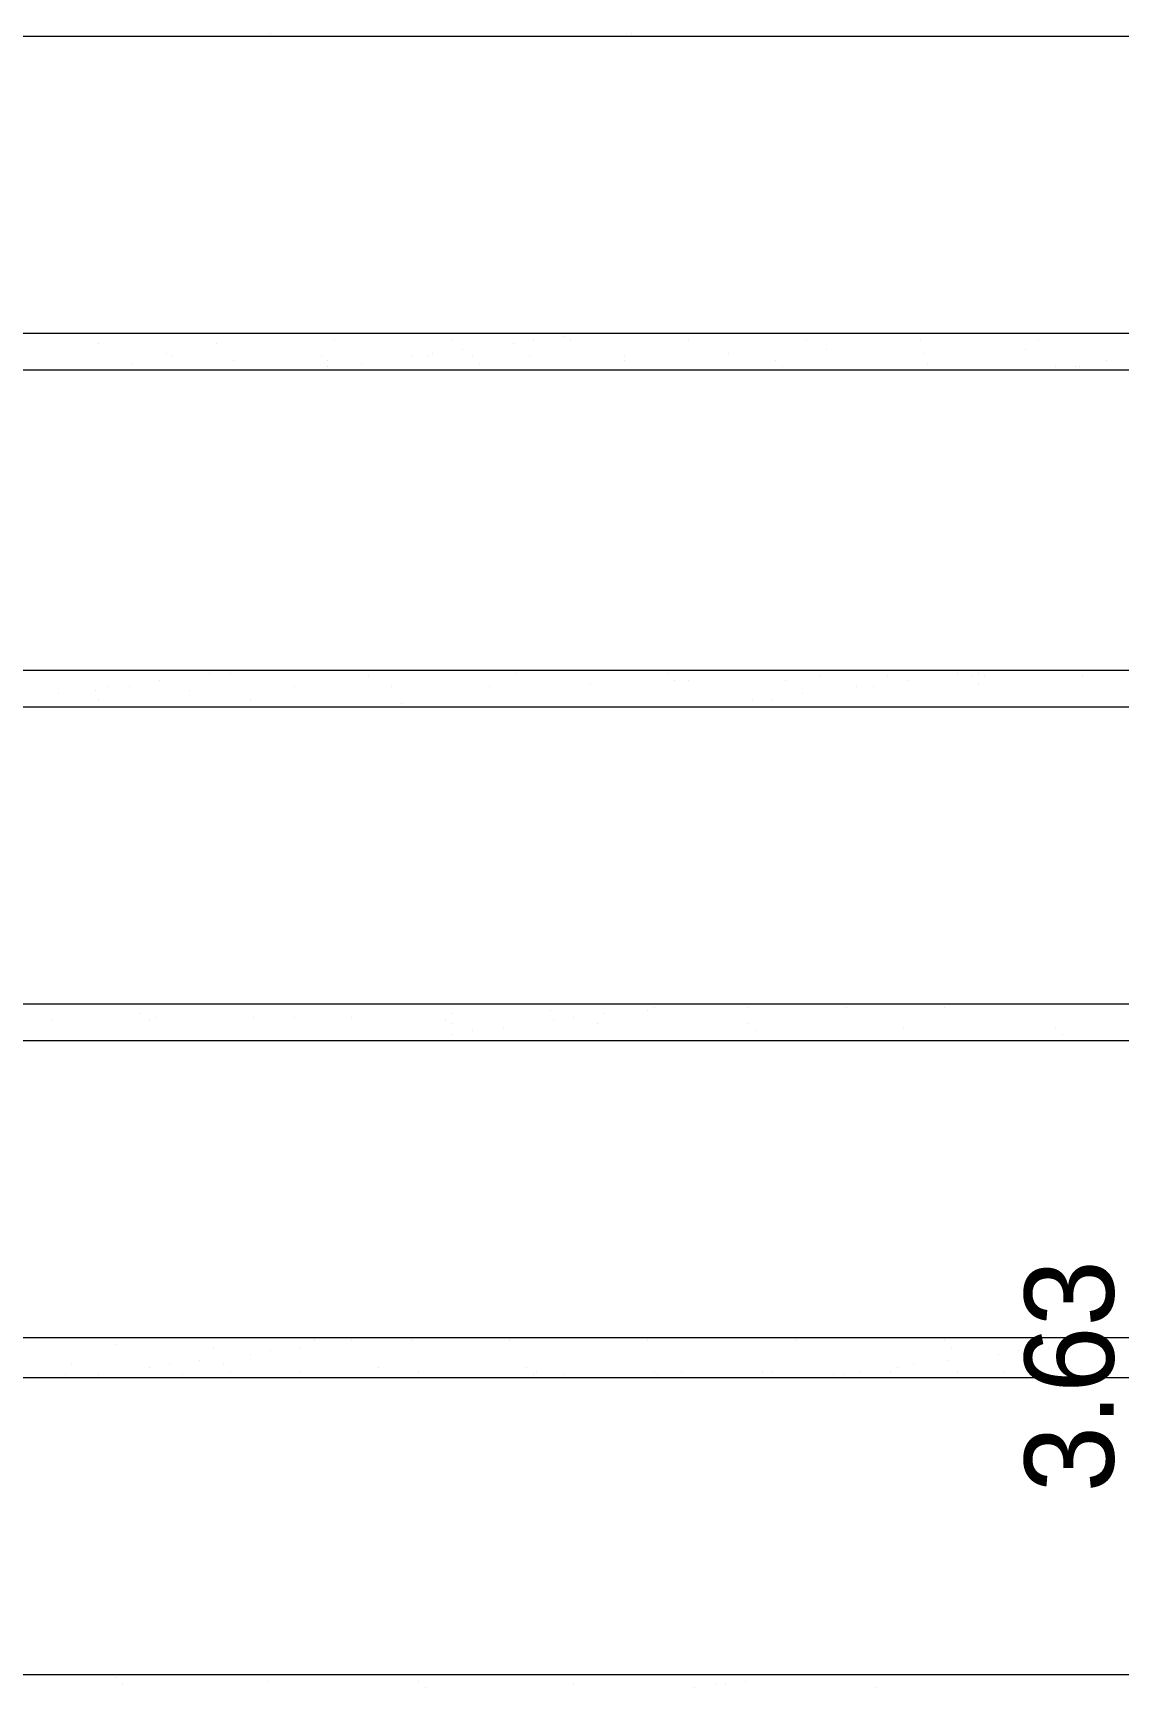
# Model space of a CAD drawing. Header units: millimetres. Extents: x 21 to 236, y 15 to 64.
# Drawn here: x 45.724 to 47.184, y 28.344 to 30.569 of the extents above; entities that cross this region are included whole.
import ezdxf

# ---------------------------------------------------------------- set-up
doc = ezdxf.new("R2010")
doc.units = ezdxf.units.MM
doc.layers.add('PDF_Cota', color=90, linetype='Continuous')
doc.layers.add('PDF_Text', color=70, linetype='Continuous')
doc.layers.add('PDF_Grama', color=7, linetype='Continuous', true_color=0x397200)
doc.styles.add('PDF Comic Sans MS', font='comic.ttf')

msp = doc.modelspace()

# ---------------------------------------------------------------- linework, layer by layer
at = {"layer": 'PDF_Cota', "lineweight": 0}
for points in [[(43.7089, 30.1659), (47.6611, 30.1659), (47.6611, 30.5647), (43.7089, 30.5647)], [(43.7089, 29.7127), (47.6611, 29.7127), (47.6611, 30.116), (43.7089, 30.116)], [(43.7089, 29.2639), (47.6611, 29.2639), (47.6611, 29.6628), (43.7089, 29.6628)], [(43.7089, 28.8152), (47.6611, 28.8152), (47.6611, 29.2141), (43.7089, 29.2141)], [(43.7089, 28.362), (47.6611, 28.362), (47.6611, 28.7609), (43.7089, 28.7609)]]:
    msp.add_lwpolyline(points, close=True, dxfattribs=at)
at = {"layer": 'PDF_Grama', "lineweight": 20}
for points in [[(45.7756, 30.5647), (45.7756, 30.5647)], [(45.9071, 30.5647), (45.9071, 30.5647)], [(46.0431, 30.5693), (46.0431, 30.5693)], [(46.5008, 30.5647), (46.5008, 30.5647)], [(46.528, 30.5693), (46.528, 30.5693)], [(46.1292, 30.1568), (46.1292, 30.1568)], [(46.2878, 30.1568), (46.2878, 30.1568)], [(46.3966, 30.1568), (46.3966, 30.1568)], [(46.4374, 30.1614), (46.4374, 30.1614)], [(46.4464, 30.1568), (46.4464, 30.1568)], [(46.6051, 30.1568), (46.6051, 30.1568)], [(46.7637, 30.1568), (46.7637, 30.1568)], [(46.9178, 30.1568), (46.9178, 30.1568)], [(47.0764, 30.1568), (47.0764, 30.1568)], [(45.8119, 30.1523), (45.8119, 30.1523)], [(45.9026, 30.1387), (45.9026, 30.1387)], [(45.9116, 30.1342), (45.9116, 30.1342)], [(45.9705, 30.1523), (45.9705, 30.1523)], [(46.111, 30.1342), (46.111, 30.1342)], [(46.2334, 30.1342), (46.2334, 30.1342)], [(46.2561, 30.1342), (46.2561, 30.1342)], [(46.2606, 30.1387), (46.2606, 30.1387)], [(46.3014, 30.1432), (46.3014, 30.1432)], [(46.315, 30.1342), (46.315, 30.1342)], [(46.3694, 30.1523), (46.3694, 30.1523)], [(46.3921, 30.1342), (46.3921, 30.1342)], [(46.519, 30.1342), (46.519, 30.1342)], [(46.6595, 30.1387), (46.6595, 30.1387)], [(46.7909, 30.1432), (46.7909, 30.1432)], [(46.9223, 30.1387), (46.9223, 30.1387)], [(47.0583, 30.1432), (47.0583, 30.1432)], [(45.8572, 30.1251), (45.8572, 30.1251)], [(45.9932, 30.1296), (45.9932, 30.1296)], [(46.0975, 30.116), (46.0975, 30.116)], [(46.1201, 30.1296), (46.1201, 30.1296)], [(46.1201, 30.1206), (46.1201, 30.1206)], [(46.1654, 30.1251), (46.1654, 30.1251)], [(46.3241, 30.1251), (46.3241, 30.1251)], [(46.519, 30.1296), (46.519, 30.1296)], [(46.7229, 30.1296), (46.7229, 30.1296)], [(46.732, 30.1206), (46.732, 30.1206)], [(46.9269, 30.1251), (46.9269, 30.1251)], [(47.0991, 30.1206), (47.0991, 30.1206)], [(47.1263, 30.1206), (47.1263, 30.1206)], [(47.1308, 30.1206), (47.1308, 30.1206)], [(47.1671, 30.1296), (47.1671, 30.1296)], [(45.7666, 29.7127), (45.7666, 29.7127)], [(45.8255, 29.69), (45.8255, 29.69)], [(45.8527, 29.69), (45.8527, 29.69)], [(45.8935, 29.6991), (45.8935, 29.6991)], [(45.9615, 29.7081), (45.9615, 29.7081)], [(45.9887, 29.7081), (45.9887, 29.7081)], [(46.0748, 29.69), (46.0748, 29.69)], [(46.1745, 29.7036), (46.1745, 29.7036)], [(46.2062, 29.69), (46.2062, 29.69)], [(46.3377, 29.69), (46.3377, 29.69)], [(46.3739, 29.7081), (46.3739, 29.7081)], [(46.4736, 29.6945), (46.4736, 29.6945)], [(46.5779, 29.7081), (46.5779, 29.7081)], [(46.5869, 29.6991), (46.5869, 29.6991)], [(46.6051, 29.6991), (46.6051, 29.6991)], [(46.7365, 29.6991), (46.7365, 29.6991)], [(46.7818, 29.7036), (46.7818, 29.7036)], [(46.8317, 29.69), (46.8317, 29.69)], [(46.8544, 29.69), (46.8544, 29.69)], [(46.8725, 29.7036), (46.8725, 29.7036)], [(46.8997, 29.6991), (46.8997, 29.6991)], [(46.9677, 29.7081), (46.9677, 29.7081)], [(46.9858, 29.7036), (46.9858, 29.7036)], [(46.9949, 29.7081), (46.9949, 29.7081)], [(46.9949, 29.6945), (46.9949, 29.6945)], [(47.0039, 29.7036), (47.0039, 29.7036)], [(47.1354, 29.7036), (47.1354, 29.7036)], [(45.7575, 29.6809), (45.7575, 29.6809)], [(45.8074, 29.6855), (45.8074, 29.6855)], [(45.8119, 29.6719), (45.8119, 29.6719)], [(45.9343, 29.6855), (45.9343, 29.6855)], [(46.0159, 29.6719), (46.0159, 29.6719)], [(46.2198, 29.6673), (46.2198, 29.6673)], [(46.6912, 29.6719), (46.6912, 29.6719)], [(46.7184, 29.6719), (46.7184, 29.6719)], [(46.7592, 29.6809), (46.7592, 29.6809)], [(45.7847, 29.2639), (45.7847, 29.2639)], [(45.8663, 29.2504), (45.8663, 29.2504)], [(45.889, 29.2458), (45.889, 29.2458)], [(45.9433, 29.2639), (45.9433, 29.2639)], [(46.0204, 29.2458), (46.0204, 29.2458)], [(46.0748, 29.2458), (46.0748, 29.2458)], [(46.0975, 29.2639), (46.0975, 29.2639)], [(46.1518, 29.2458), (46.1518, 29.2458)], [(46.2878, 29.2504), (46.2878, 29.2504)], [(46.4193, 29.2549), (46.4193, 29.2549)], [(46.451, 29.2458), (46.451, 29.2458)], [(46.4918, 29.2504), (46.4918, 29.2504)], [(46.5507, 29.2549), (46.5507, 29.2549)], [(46.5598, 29.2594), (46.5598, 29.2594)], [(46.5869, 29.2639), (46.5869, 29.2639)], [(46.6867, 29.2594), (46.6867, 29.2594)], [(46.8181, 29.2594), (46.8181, 29.2594)], [(46.9495, 29.2594), (46.9495, 29.2594)], [(45.7485, 29.2413), (45.7485, 29.2413)], [(45.8799, 29.2413), (45.8799, 29.2413)], [(46.2787, 29.2413), (46.2787, 29.2413)], [(46.2878, 29.2368), (46.2878, 29.2368)], [(46.2878, 29.2232), (46.2878, 29.2232)], [(46.315, 29.2277), (46.315, 29.2277)], [(46.3558, 29.2322), (46.3558, 29.2322)], [(46.4238, 29.2413), (46.4238, 29.2413)], [(46.4827, 29.2368), (46.4827, 29.2368)], [(46.6867, 29.2368), (46.6867, 29.2368)], [(46.6957, 29.2277), (46.6957, 29.2277)], [(46.8952, 29.2322), (46.8952, 29.2322)], [(47.0991, 29.2322), (47.0991, 29.2322)], [(47.1082, 29.2232), (47.1082, 29.2232)], [(45.8618, 29.2141), (45.8618, 29.2141)], [(46.0204, 29.2141), (46.0204, 29.2141)], [(46.179, 29.2141), (46.179, 29.2141)], [(46.3331, 29.2141), (46.3331, 29.2141)], [(46.4918, 29.2141), (46.4918, 29.2141)], [(46.6504, 29.2141), (46.6504, 29.2141)], [(46.809, 29.2141), (46.809, 29.2141)], [(46.9677, 29.2141), (46.9677, 29.2141)], [(47.0221, 29.2141), (47.0221, 29.2141)], [(47.1263, 29.2141), (47.1263, 29.2141)], [(47.1535, 29.2141), (47.1535, 29.2141)], [(45.8346, 28.8062), (45.8346, 28.8062)], [(45.966, 28.8016), (45.966, 28.8016)], [(46.0431, 28.7971), (46.0431, 28.7971)], [(46.0839, 28.8016), (46.0839, 28.8016)], [(46.102, 28.8107), (46.102, 28.8107)], [(46.1518, 28.8107), (46.1518, 28.8107)], [(46.2334, 28.8107), (46.2334, 28.8107)], [(46.3649, 28.8107), (46.3649, 28.8107)], [(46.5507, 28.8107), (46.5507, 28.8107)], [(46.7501, 28.8107), (46.7501, 28.8107)], [(46.9495, 28.8107), (46.9495, 28.8107)], [(46.9586, 28.8016), (46.9586, 28.8016)], [(47.0493, 28.7971), (47.0493, 28.7971)], [(47.09, 28.8016), (47.09, 28.8016)], [(47.158, 28.8107), (47.158, 28.8107)], [(47.158, 28.8062), (47.158, 28.8062)], [(45.7756, 28.779), (45.7756, 28.779)], [(45.9071, 28.779), (45.9071, 28.779)], [(45.9479, 28.7835), (45.9479, 28.7835)], [(45.9796, 28.779), (45.9796, 28.779)], [(46.0159, 28.7926), (46.0159, 28.7926)], [(46.9087, 28.779), (46.9087, 28.779)], [(46.9541, 28.7835), (46.9541, 28.7835)], [(47.0221, 28.7926), (47.0221, 28.7926)], [(45.7666, 28.7654), (45.7666, 28.7654)], [(45.8119, 28.7654), (45.8119, 28.7654)], [(45.8799, 28.7744), (45.8799, 28.7744)], [(45.9252, 28.7654), (45.9252, 28.7654)], [(45.9887, 28.7699), (45.9887, 28.7699)], [(46.0839, 28.7699), (46.0839, 28.7699)], [(46.1881, 28.7744), (46.1881, 28.7744)], [(46.2425, 28.7699), (46.2425, 28.7699)], [(46.3875, 28.7744), (46.3875, 28.7744)], [(46.3966, 28.7654), (46.3966, 28.7654)], [(46.4011, 28.7699), (46.4011, 28.7699)], [(46.4374, 28.7654), (46.4374, 28.7654)], [(46.5598, 28.7699), (46.5598, 28.7699)], [(46.5643, 28.7654), (46.5643, 28.7654)], [(46.596, 28.7699), (46.596, 28.7699)], [(46.7048, 28.7699), (46.7048, 28.7699)], [(46.7184, 28.7699), (46.7184, 28.7699)], [(46.8, 28.7654), (46.8, 28.7654)], [(46.8136, 28.7654), (46.8136, 28.7654)], [(46.8362, 28.7699), (46.8362, 28.7699)], [(46.877, 28.7699), (46.877, 28.7699)], [(46.8861, 28.7744), (46.8861, 28.7744)], [(46.9677, 28.7699), (46.9677, 28.7699)], [(47.0311, 28.7699), (47.0311, 28.7699)], [(47.1036, 28.7744), (47.1036, 28.7744)], [(45.7485, 28.362), (45.7485, 28.362)], [(45.7802, 28.362), (45.7802, 28.362)], [(45.8346, 28.3575), (45.8346, 28.3575)], [(46.0385, 28.3529), (46.0385, 28.3529)], [(46.2425, 28.3529), (46.2425, 28.3529)], [(46.6821, 28.3529), (46.6821, 28.3529)], [(46.7501, 28.362), (46.7501, 28.362)], [(45.8436, 28.3484), (45.8436, 28.3484)], [(46.2516, 28.3439), (46.2516, 28.3439)], [(46.451, 28.3484), (46.451, 28.3484)], [(46.6141, 28.3439), (46.6141, 28.3439)], [(46.6413, 28.3484), (46.6413, 28.3484)], [(46.6549, 28.3484), (46.6549, 28.3484)], [(46.8589, 28.3439), (46.8589, 28.3439)]]:
    msp.add_lwpolyline(points, dxfattribs=at)

# ---------------------------------------------------------------- texts
at = {"layer": 'PDF_Text', "insert": (47.1792, 28.6068), "char_height": 0.12003, "attachment_point": 7, "rotation": 90, "style": 'PDF Comic Sans MS'}
msp.add_mtext('3.63', dxfattribs=at)

doc.saveas('drawing.dxf')
